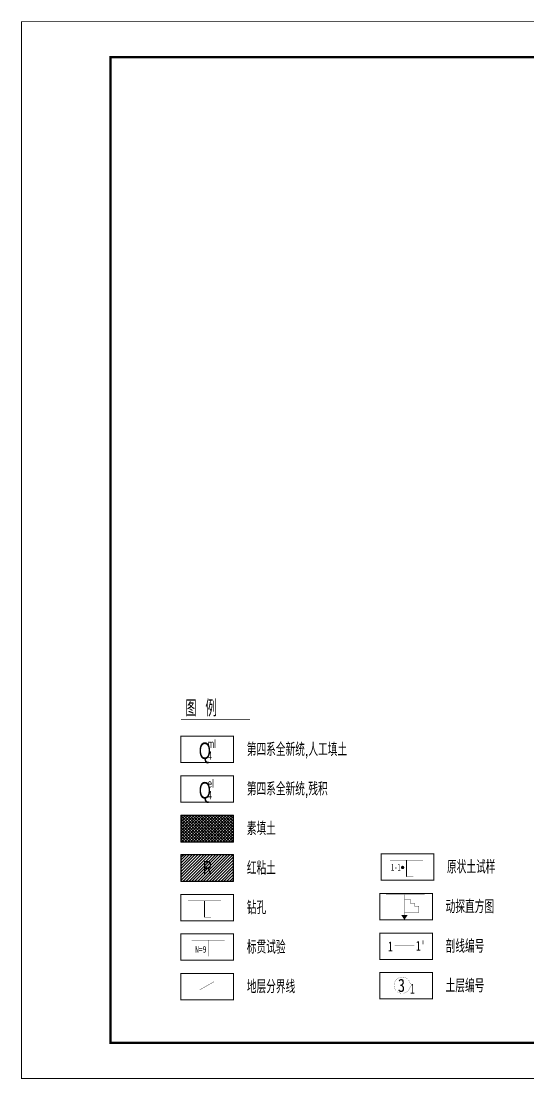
# Model space of a CAD drawing. Header units: millimetres. Extents: x 7577 to 20709, y -191 to 3630.
# Drawn here: x 10614.3 to 10768.2, y 466.9 to 787.9 of the extents above; entities that cross this region are included whole.
import ezdxf

# ---------------------------------------------------------------- set-up
doc = ezdxf.new("R2010")
doc.units = ezdxf.units.MM
doc.layers.add('GiCAD_PouMian', color=7, linetype='Continuous')
doc.layers.add('GiCAD_TuLi', color=7, linetype='Continuous')
doc.styles.add('LZ_FONTS_FS', font='simfang.ttf', dxfattribs={"width": 0.7})
doc.styles.add('LZ_PMT_BZ', font='simfang.ttf', dxfattribs={"width": 0.7, "height": 3})
doc.styles.add('图例', font='ComFont.shx', dxfattribs={"width": 0.7, "height": 2, "bigfont": 'HZTXT12A.SHX'})

# ---------------------------------------------------------------- blocks, each defined once
blk = doc.blocks.new('tlgkzk')
for points, const_width in [([(2.17, 6.08), (12.17, 6.08)], 0.1), ([(7.17, 6.08), (7.17, 1.08)], 0.3), ([(7.17, 1.08), (9.17, 1.08)], 0.1)]:
    blk.add_lwpolyline(points, dxfattribs=dict(const_width=const_width))
blk = doc.blocks.new('tlgkbg')
at = {"const_width": 0.1}
for points in [[(3.3, 6.16), (13.3, 6.16)], [(8.3, 6.16), (8.3, 1.16)]]:
    blk.add_lwpolyline(points, dxfattribs=at)
at = {"style": 'LZ_PMT_BZ', "width": 0.7}
blk.add_text('N=9', height=2, dxfattribs=at).set_placement((4.31, 2.32))
blk = doc.blocks.new('tlgkfcx')
blk.add_lwpolyline([(5.6, 2.97, 0, 0, 0), (5.69, 3.02, 0.1, 0.1, 0), (10.03, 5.5, 0.1, 0.1, 0)], format="xyseb")
blk = doc.blocks.new('tlgkyzt')
at = {"const_width": 0.1}
for points in [[(2.74, 6.02), (12.74, 6.02)], [(7.74, 1.02), (9.74, 1.02)]]:
    blk.add_lwpolyline(points, dxfattribs=at)
at = {"const_width": 0.5}
blk.add_lwpolyline([(6.28, 3.84, 1), (6.78, 3.84, 1)], format="xyb", close=True, dxfattribs=at)
blk.add_lwpolyline([(7.74, 6.02, 0.3, 0.3, 0), (7.74, 1.02, 0.1, 0.1, 0), (7.74, 1.02, 0.1, 0.1, 0)], format="xyseb")
at = {"style": 'LZ_FONTS_FS', "width": 0.6}
blk.add_text('1-1', height=2, dxfattribs=at).set_placement((3.01, 2.91))
blk = doc.blocks.new('tlgkdtzft')
at = {"const_width": 0.1}
for points in [[(1.92, 7.67), (13.62, 7.67)], [(7.5, 7.67), (7.5, 1.5)], [(7.44, 6.29), (9.21, 6.29), (9.21, 5.05), (10.58, 5.05), (10.58, 4.18), (11.85, 4.18), (11.85, 2.18), (7.44, 2.18)]]:
    blk.add_lwpolyline(points, dxfattribs=at)
blk.add_lwpolyline([(7.5, 0, 0, 2, 0), (7.5, 1.5, 2, 2, 0)], format="xyseb")
blk = doc.blocks.new('tlgkpxbh')
at = {"const_width": 0.1}
blk.add_lwpolyline([(4.48, 4.15), (10.48, 4.15)], dxfattribs=at)
at = {"style": 'LZ_PMT_BZ', "width": 0.7}
for s, p in [('1', (2.5, 2.43)), ("1'", (10.98, 2.6))]:
    blk.add_text(s, height=3, dxfattribs=at).set_placement(p)
blk = doc.blocks.new('tlgkdcbh')
at = {"const_width": 0.05}
blk.add_lwpolyline([(4.34, 4.16, 1), (9.29, 4.16, 1)], format="xyb", close=True, dxfattribs=at)
at = {"style": 'LZ_PMT_BZ'}
for s, height, width, p in [('3', 4, 0.8, (5.5, 2.12)), ('1', 3, 0.7, (9.24, 1.62))]:
    blk.add_text(s, height=height, dxfattribs=dict(at, width=width)).set_placement(p)

msp = doc.modelspace()

# ---------------------------------------------------------------- hatches: boundary and pattern name
at = {"layer": 'GiCAD_TuLi'}
h = msp.add_hatch(dxfattribs=at)
h.set_pattern_fill('GKSTT', scale=0.125, style=0, pattern_type=2)
h.set_pattern_definition([(45, (697.2462, -362.8662), (-0.44194174, 0.44194174), []), (135, (697.2462, -362.8662), (-0.44194174, -0.44194174), [])])
h.paths.add_polyline_path([(10662.87, 538.84), (10678.87, 538.84), (10678.87, 546.84), (10662.87, 546.84)])
h = msp.add_hatch(dxfattribs=at)
h.set_pattern_fill('GKHNT', scale=0.125, style=0, pattern_type=2)
h.set_pattern_definition([(45, (697.2462, -362.8662), (-0.44194174, 0.44194174), [])])
h.paths.add_polyline_path([(10662.87, 526.84), (10678.87, 526.84), (10678.87, 534.84), (10662.87, 534.84)])

# ---------------------------------------------------------------- linework, layer by layer
at = {"layer": 'GiCAD_PouMian'}
for points, const_width in [([(10614.48, 466.99), (11068.08, 466.99), (11068.08, 787.75), (10614.48, 787.75), (10614.48, 466.99)], 0.27), ([(10641.48, 477.79), (11057.28, 477.79), (11057.28, 776.95), (10641.48, 776.95), (10641.48, 477.79), (11057.28, 477.79)], 0.756)]:
    msp.add_lwpolyline(points, dxfattribs=dict(at, const_width=const_width))
at = {"layer": 'GiCAD_TuLi', "color": 7, "flags": 128}
for points, const_width in [([(10662.87, 575.84), (10683.87, 575.84)], 0.2), ([(10662.87, 574.84), (10683.87, 574.84)], 0.01)]:
    msp.add_lwpolyline(points, dxfattribs=dict(at, const_width=const_width))
at = {"layer": 'GiCAD_TuLi', "color": 7, "const_width": 0.3, "flags": 128}
for points in [[(10662.87, 562.84), (10678.87, 562.84), (10678.87, 570.84), (10662.87, 570.84)], [(10662.87, 550.84), (10678.87, 550.84), (10678.87, 558.84), (10662.87, 558.84)], [(10662.87, 538.84), (10678.87, 538.84), (10678.87, 546.84), (10662.87, 546.84)], [(10662.87, 526.84), (10678.87, 526.84), (10678.87, 534.84), (10662.87, 534.84)], [(10723.64, 527.18), (10739.64, 527.18), (10739.64, 535.18), (10723.64, 535.18)], [(10662.87, 514.84), (10678.87, 514.84), (10678.87, 522.84), (10662.87, 522.84)], [(10723.23, 515.12), (10739.23, 515.12), (10739.23, 523.12), (10723.23, 523.12)], [(10662.87, 502.84), (10678.87, 502.84), (10678.87, 510.84), (10662.87, 510.84)], [(10723.23, 503.12), (10739.23, 503.12), (10739.23, 511.12), (10723.23, 511.12)], [(10662.87, 490.84), (10678.87, 490.84), (10678.87, 498.84), (10662.87, 498.84)], [(10723.23, 491.12), (10739.23, 491.12), (10739.23, 499.12), (10723.23, 499.12)]]:
    msp.add_lwpolyline(points, close=True, dxfattribs=at)
at = {"layer": 'GiCAD_TuLi'}
for points in [[(10662.87, 538.84), (10678.87, 538.84), (10678.87, 546.84), (10662.87, 546.84)], [(10662.87, 526.84), (10678.87, 526.84), (10678.87, 534.84), (10662.87, 534.84)]]:
    msp.add_lwpolyline(points, close=True, dxfattribs=at)

# ---------------------------------------------------------------- block references
for name, p in [('tlgkyzt', (10723.64, 527.18)), ('tlgkzk', (10662.87, 514.84)), ('tlgkdtzft', (10723.23, 515.12)), ('tlgkbg', (10662.87, 502.84)), ('tlgkpxbh', (10723.23, 503.12)), ('tlgkdcbh', (10723.23, 491.12)), ('tlgkfcx', (10662.87, 490.84))]:
    msp.add_blockref(name, p, dxfattribs=at)

# ---------------------------------------------------------------- texts
at = {"layer": 'GiCAD_TuLi', "color": 7, "style": '图例', "width": 0.7}
for s, height, p in [(' 图  例 ', 5, (10662.87, 576.84)), ('Q', 5, (10668.3, 563.94)), ('ml', 2.5, (10670.99, 567.27)), ('第四系全新统,人工填土', 4, (10682.87, 564.84)), ('4', 2.5, (10670.99, 563.74)), ('Q', 5, (10668.3, 551.94)), ('el', 2.5, (10670.99, 555.27)), ('第四系全新统,残积', 4, (10682.87, 552.84)), ('4', 2.5, (10670.99, 551.74)), ('素填土', 4, (10682.87, 540.84)), ('R', 4, (10669.57, 528.94)), ('红粘土', 4, (10682.87, 528.84)), ('原状土试样', 4, (10743.64, 529.18)), ('钻孔', 4, (10682.87, 516.84)), ('动探直方图', 4, (10743.23, 517.12)), ('标贯试验', 4, (10682.87, 504.84)), ('剖线编号', 4, (10743.23, 505.12)), ('地层分界线', 4, (10682.87, 492.84)), ('土层编号', 4, (10743.23, 493.12))]:
    msp.add_text(s, height=height, dxfattribs=at).set_placement(p)

doc.saveas('drawing.dxf')
